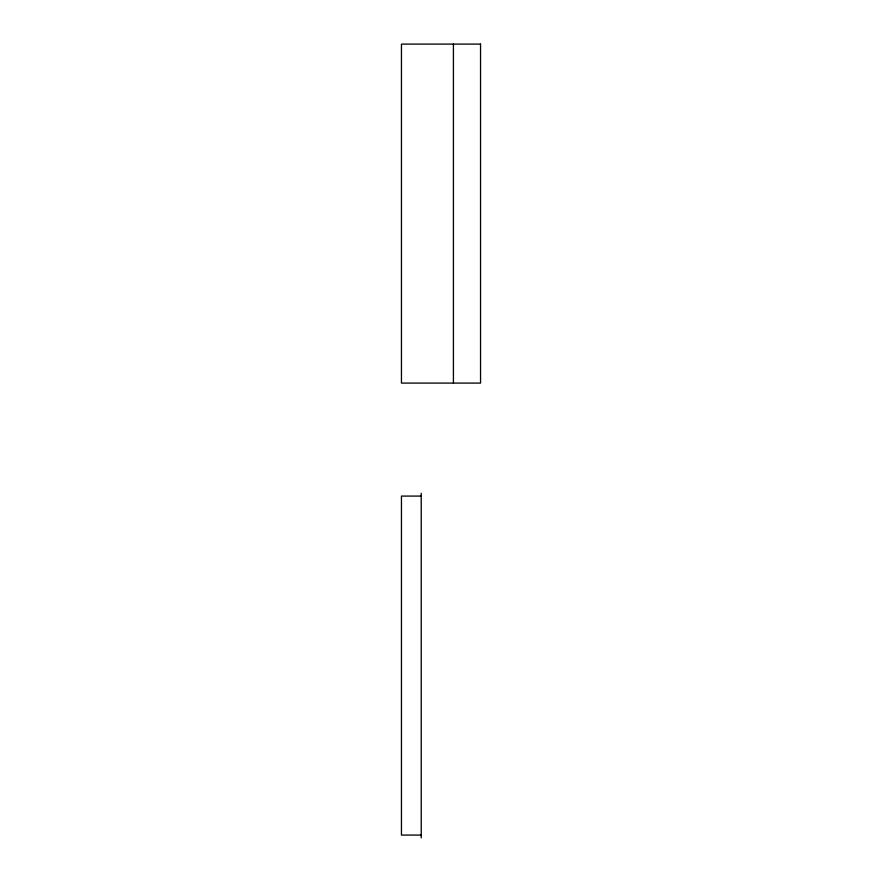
<?xml version="1.0" encoding="UTF-8"?>
<svg xmlns="http://www.w3.org/2000/svg" width="882" height="882" viewBox="0 0 882 882"><rect width="100%" height="100%" fill="white"/><g stroke="black" fill="none" stroke-linecap="round" stroke-linejoin="round"><path stroke-width="1.32" d="M421.221 496.081L401.453 496.081L401.453 835.078L421.221 835.078M453.425 44.1L453.425 383.086M421.221 493.258L421.221 837.9M480.547 44.1L401.453 44.1L401.453 383.086L480.547 383.086L480.547 44.1"/></g></svg>
